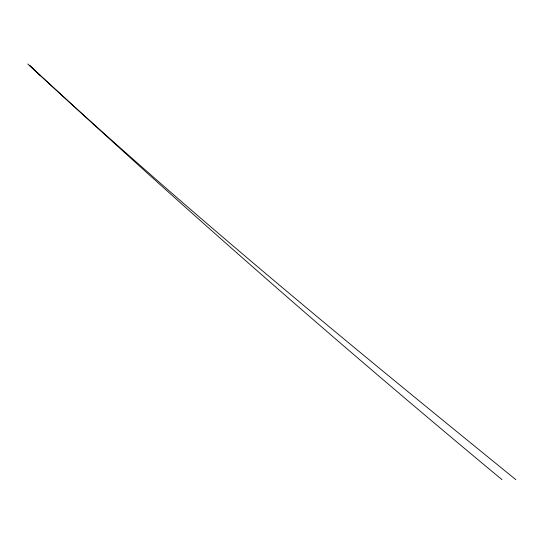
<?xml version="1.0" encoding="UTF-8"?>
<svg xmlns="http://www.w3.org/2000/svg" width="543" height="543" viewBox="0 0 543 543"><rect width="100%" height="100%" fill="white"/><g stroke="black" fill="none" stroke-linecap="round" stroke-linejoin="round"><path stroke-width="0.81" d="M515.85 479.659C349.991 344.914 184.471 209.367 27.747 63.965M501.99 479.659C340.99 345.979 183.385 208.24 30.048 65.839M40.453 75.606A223.078 0.665 42.6 0 1 29.397 65.235"/></g></svg>
